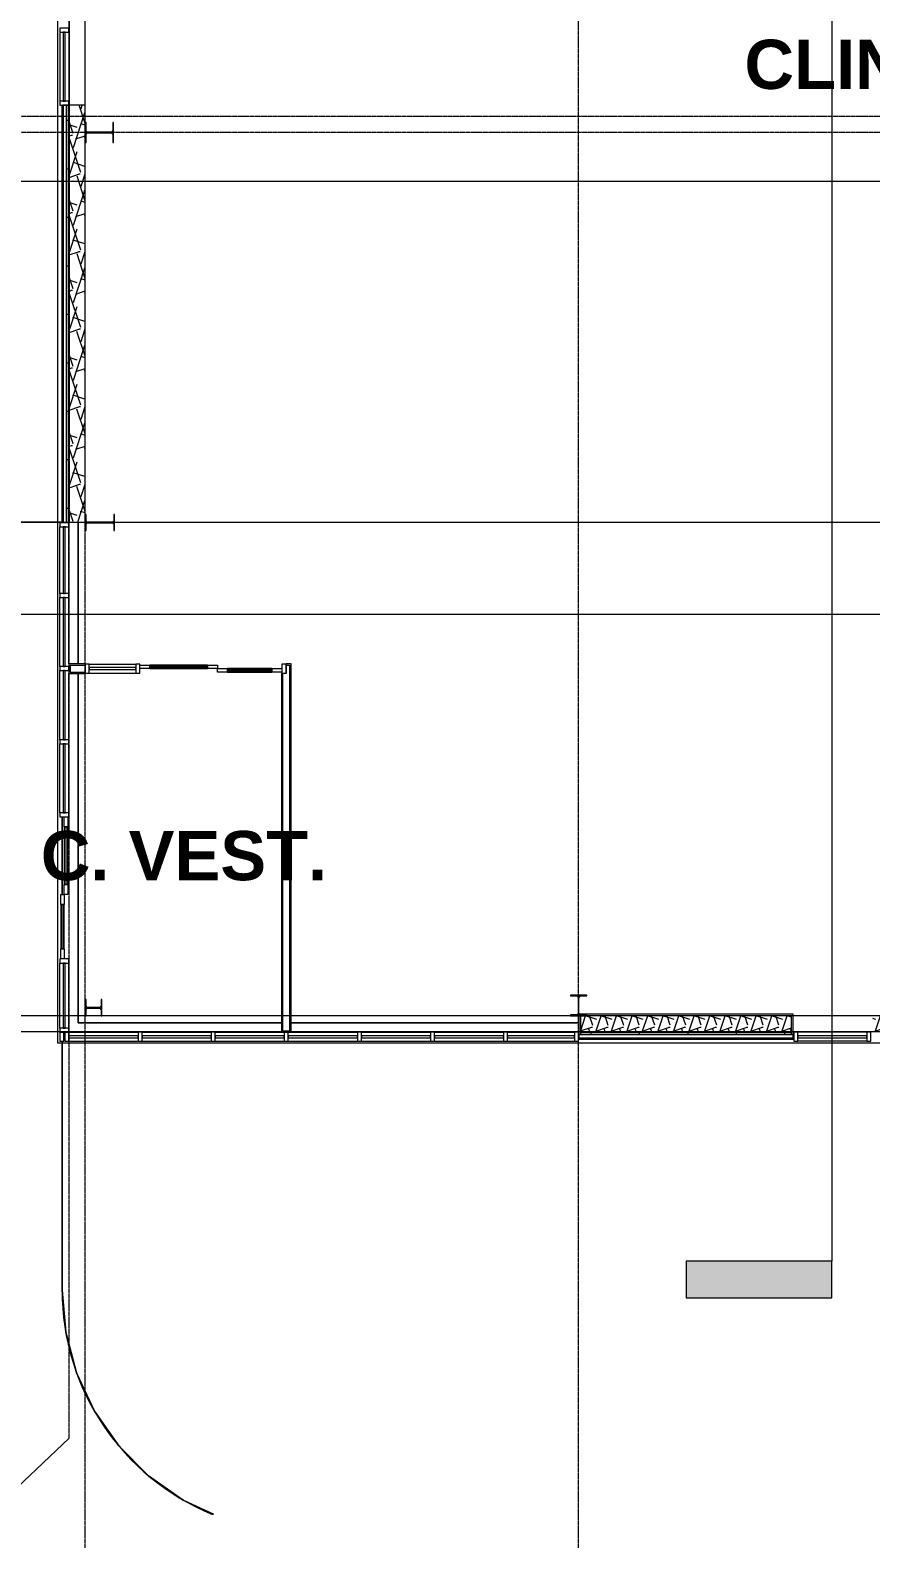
# Model space of a CAD drawing. Header units: inches. Extents: x 25369 to 33163, y -23509 to -20274.
# Drawn here: x 27973 to 28390, y -23046 to -22299 of the extents above; entities that cross this region are included whole.
import ezdxf

# ---------------------------------------------------------------- set-up
doc = ezdxf.new("R2010")
doc.units = ezdxf.units.IN
doc.header["$MEASUREMENT"] = 0
doc.linetypes.add('Grid Line 1_2_', pattern=[0.875, 0.5, -0.125, 0.125, -0.125])
for name, color, linetype, lineweight in [('A-DOOR', 31, 'Continuous', 9), ('A-FLOR', 192, 'Continuous', 9), ('A-GLAZ-CURT', 52, 'Continuous', 9), ('A-GLAZ-CWMG', 51, 'Continuous', 9), ('A-WALL', 113, 'Continuous', 9), ('A-WALL-PATT', 111, 'Continuous', 25), ('C-TOPO', 7, 'Continuous', 9), ('Conc', 7, 'Continuous', 13), ('G-ANNO-SYMB', 111, 'Continuous', 9), ('I-WALL', 2, 'Continuous', 9), ('L-SITE-WALL', 31, 'Continuous', 9), ('M-AREA-IDEN', 171, 'Continuous', 9), ('S-BEAM', 12, 'Continuous', 9), ('S-COLS', 52, 'Continuous', 9), ('S-GRID', 1, 'Continuous', 9)]:
    doc.layers.add(name, color=color, linetype=linetype, lineweight=lineweight)
doc.styles.add('Arial_B', font='arialbd.ttf', dxfattribs={"height": 24.354149})
pattern_1 = [(45, (5931.104, 0), (-19.00703, 19.00703), []), (45, (5931.104, 28.8), (-19.00703, 19.00703), [])]
pattern_2 = [(161.57, (5932.064, 0.96), (-7.6802237, -0.0009796), [0, -54.643, 6.067, 0]), (18.43, (5930.144, 0.96), (-7.6802237, 0.0009796), [0, -54.643, 6.067, 0]), (108.43, (5932.064, 0.96), (3.8382953, -19.20136532), [18.211, -42.499]), (71.57, (5930.144, 0.96), (3.8382953, 19.20136532), [18.211, -42.499])]
pattern_3 = [(0, (5931.104, 0), (30.72, 7.68), [2.534, -20.506, 2.534, -20.506, -122.88]), (0, (5931.104, 0), (30.72, 7.68), [-46.08, 2.534, -43.546, 2.534, -20.506, -53.76]), (0, (5931.104, 0), (30.72, 7.68), [-115.2, 2.534, -12.826, 2.534, -35.866]), (120, (5942.624, 3.84), (-22.0110751, 22.7643004), [2.534, -20.506, 2.534, -20.506, -122.88]), (120, (5942.624, 3.84), (-22.0110751, 22.7643004), [-46.08, 2.534, -43.546, 2.534, -20.506, -53.76]), (120, (5942.624, 3.84), (-22.0110751, 22.7643004), [-115.2, 2.534, -12.826, 2.534, -35.866]), (240, (5946.464, 19.2), (-8.7089249, -30.4443004), [2.534, -20.506, 2.534, -20.506, -122.88]), (240, (5946.464, 19.2), (-8.7089249, -30.4443004), [-46.08, 2.534, -43.546, 2.534, -20.506, -53.76]), (240, (5946.464, 19.2), (-8.7089249, -30.4443004), [-115.2, 2.534, -12.826, 2.534, -35.866])]
pattern_4 = [(0, (5931.104, 0), (0, 24), []), (90, (5931.104, 0), (-24, 1e-15), [])]
pattern_5 = [(0, (5931.104, 0), (61.44, 15.36), [2.534, -43.546, 2.534, -43.546, -245.76]), (0, (5931.104, 0), (61.44, 15.36), [-92.16, 2.534, -89.626, 2.534, -43.546, -107.52]), (0, (5931.104, 0), (61.44, 15.36), [-230.4, 2.534, -28.186, 2.534, -74.266]), (120, (5954.144, 7.68), (-44.02215, 45.528601), [2.534, -43.546, 2.534, -43.546, -245.76]), (120, (5954.144, 7.68), (-44.02215, 45.528601), [-92.16, 2.534, -89.626, 2.534, -43.546, -107.52]), (120, (5954.144, 7.68), (-44.02215, 45.528601), [-230.4, 2.534, -28.186, 2.534, -74.266]), (240, (5961.824, 38.4), (-17.41785, -60.888601), [2.534, -43.546, 2.534, -43.546, -245.76]), (240, (5961.824, 38.4), (-17.41785, -60.888601), [-92.16, 2.534, -89.626, 2.534, -43.546, -107.52]), (240, (5961.824, 38.4), (-17.41785, -60.888601), [-230.4, 2.534, -28.186, 2.534, -74.266])]

# ---------------------------------------------------------------- blocks, each defined once
blk = doc.blocks.new('Struct_Xcel_Sports Complex_rvt-2-Overall Floor Plan')
at = {"layer": 'A-FLOR', "color": 8}
for p, q in [((22066.14, -22613.05), (22066.14, -22542.93)), ((22066.14, -22790.8), (22066.14, -22617.8)), ((22166.77, -22790.8), (22066.14, -22790.8)), ((22314.02, -22790.8), (22171.52, -22790.8))]:
    blk.add_line(p, q, dxfattribs=at)
at = {"layer": 'L-SITE-WALL', "color": 8}
for p, q in [((22058.14, -22543.18), (22058.14, -22336.55)), ((22066.14, -22542.93), (22066.14, -22613.05)), ((22066.14, -22617.8), (22066.14, -22790.8)), ((22058.14, -22727.24), (22058.14, -22688.8)), ((22066.14, -22790.8), (22166.77, -22790.8)), ((22171.52, -22790.8), (22314.02, -22790.8)), ((22059.58, -22798.8), (22059.02, -22798.8)), ((22420.33, -22798.8), (22313.77, -22798.8))]:
    blk.add_line(p, q, dxfattribs=at)
blk = doc.blocks.new('Girt_C - 8_D-1405485-Overall Floor Plan')
at = {"layer": 'S-BEAM', "color": 8}
for p, q in [((22061.64, -21725.27), (22061.64, -22336.55)), ((22061.73, -21725.27), (22061.83, -21725.27)), ((22061.83, -21725.27), (22069.45, -21725.27)), ((22069.45, -21725.27), (22069.55, -21725.27)), ((22069.64, -21862.55), (22069.64, -21725.27)), ((22069.64, -22103.8), (22069.64, -21872.55)), ((22069.64, -22336.55), (22069.64, -22113.8))]:
    blk.add_line(p, q, dxfattribs=at)
blk = doc.blocks.new('W-Wide Flange-Column - B4_C-1389226-Overall Floor Plan')
at = {"layer": 'S-COLS'}
h = blk.add_hatch(dxfattribs=at)
h.set_pattern_fill('FP_19', color=8, style=0, pattern_type=2)
h.set_pattern_definition([(135, (-16852.2, -22073.765), (-19.00703, -19.00703), []), (135, (-16881, -22073.765), (-19.00703, -19.00703), [])])
h.paths.add_polyline_path([(4, -3.69), (0.84, -3.69), (0.35, -3.49), (0.14, -3), (0.14, 3), (0.35, 3.49), (0.84, 3.69), (4, 3.69), (4, 4.13), (-4, 4.13), (-4, 3.69), (-0.84, 3.69), (-0.35, 3.49), (-0.14, 3), (-0.14, -3), (-0.35, -3.49), (-0.84, -3.69), (-4, -3.69), (-4, -4.12), (4, -4.12)], flags=0)
at = {"layer": 'S-COLS', "color": 7, "lineweight": 13}
for p, q in [((4, 4.13), (-4, 4.13)), ((-4, 4.13), (-4, 3.69)), ((-4, 3.69), (-0.84, 3.69)), ((-0.14, 3), (-0.14, -3)), ((0.14, -3), (0.14, 3)), ((0.84, 3.69), (4, 3.69)), ((4, 3.69), (4, 4.13)), ((-0.84, -3.69), (-4, -3.69)), ((-4, -3.69), (-4, -4.12)), ((-4, -4.12), (4, -4.12)), ((4, -3.69), (0.84, -3.69)), ((4, -4.12), (4, -3.69))]:
    blk.add_line(p, q, dxfattribs=at)
for centre, start, end in [((-0.84, 3), 0, 90), ((0.84, 3), 90, 180), ((-0.84, -3), 270, 0), ((0.84, -3), 180, 270)]:
    blk.add_arc(centre, 0.691, start, end, dxfattribs=at)
blk = doc.blocks.new('Girt_C - 8_D-1405489-Overall Floor Plan')
at = {"layer": 'S-BEAM', "color": 8}
for p, q in [((22458.77, -22787.3), (22420.08, -22787.3)), ((22420.08, -22795.3), (22458.77, -22795.3))]:
    blk.add_line(p, q, dxfattribs=at)
blk = doc.blocks.new('W-Wide Flange-Column - B4_F-1389255-Overall Floor Plan')
at = {"layer": 'S-COLS'}
h = blk.add_hatch(dxfattribs=at)
h.set_pattern_fill('FP_22', color=8, style=0, pattern_type=2)
h.set_pattern_definition([(135, (-16611.95, -22076.89), (-19.00703, -19.00703), []), (135, (-16640.75, -22076.89), (-19.00703, -19.00703), [])])
h.paths.add_polyline_path([(4, -6.82), (0.84, -6.82), (0.35, -6.61), (0.14, -6.12), (0.14, 6.12), (0.35, 6.61), (0.84, 6.82), (4, 6.82), (4, 7.25), (-4, 7.25), (-4, 6.82), (-0.84, 6.82), (-0.35, 6.61), (-0.14, 6.12), (-0.14, -6.12), (-0.35, -6.61), (-0.84, -6.82), (-4, -6.82), (-4, -7.25), (4, -7.25)], flags=0)
at = {"layer": 'S-COLS', "color": 7, "lineweight": 13}
for p, q in [((4, 7.25), (-4, 7.25)), ((-4, 7.25), (-4, 6.82)), ((-4, 6.82), (-0.84, 6.82)), ((-0.14, 6.12), (-0.14, -6.12)), ((0.14, -6.12), (0.14, 6.12)), ((0.84, 6.82), (4, 6.82)), ((4, 6.82), (4, 7.25)), ((-0.84, -6.82), (-4, -6.82)), ((-4, -6.82), (-4, -7.25)), ((-4, -7.25), (4, -7.25)), ((4, -6.82), (0.84, -6.82)), ((4, -7.25), (4, -6.82))]:
    blk.add_line(p, q, dxfattribs=at)
for centre, start, end in [((-0.84, 6.12), 0, 90), ((0.84, 6.12), 90, 180), ((-0.84, -6.12), 270, 0), ((0.84, -6.12), 180, 270)]:
    blk.add_arc(centre, 0.691, start, end, dxfattribs=at)
blk = doc.blocks.new('Rectangular Mullion - Exterior 2_ x 4_5_-1142339-Overall Floor Plan')
at = {"layer": 'A-GLAZ-CWMG', "color": 7, "lineweight": 13}
for p, q in [((-2, 3), (0, 3)), ((-2, -1.5), (-2, 3)), ((0, 3), (0, -1.5)), ((0, -1.5), (-2, -1.5))]:
    blk.add_line(p, q, dxfattribs=at)
blk = doc.blocks.new('Rectangular Mullion - Exterior 2_ x 4_5_-1146635-Overall Floor Plan')
at = {"layer": 'A-GLAZ-CWMG', "color": 7, "lineweight": 13}
for p, q in [((0, 3), (-2, 3)), ((-2, 3), (-2, -1.5)), ((0, -1.5), (0, 3)), ((-2, -1.5), (0, -1.5))]:
    blk.add_line(p, q, dxfattribs=at)
blk = doc.blocks.new('System Panel - Glazed-frosted-1142378-Overall Floor Plan')
at = {"layer": 'A-GLAZ-CURT', "color": 7, "lineweight": 13}
for p, q in [((16.53125, -0.25), (-16.53125, -0.25)), ((-16.53125, -0.25), (-16.53125, -1.25)), ((-16.53125, -1.25), (16.53125, -1.25)), ((16.53125, -1.25), (16.53125, -0.25))]:
    blk.add_line(p, q, dxfattribs=at)
blk = doc.blocks.new('Rectangular Mullion - Exterior 2_ x 4_5_-1135321-Overall Floor Plan')
at = {"layer": 'A-GLAZ-CWMG', "color": 8}
for p, q in [((22278.7, -22795.43), (22311.77, -22795.43)), ((22278.7, -22799.93), (22311.77, -22799.93))]:
    blk.add_line(p, q, dxfattribs=at)
blk = doc.blocks.new('Rectangular Mullion - Exterior 2_ x 4_5_-1142379-Overall Floor Plan')
at = {"layer": 'A-GLAZ-CWMG', "color": 7, "lineweight": 13}
for p, q in [((-2, 3), (0, 3)), ((-2, -1.5), (-2, 3)), ((0, 3), (0, -1.5)), ((0, -1.5), (-2, -1.5))]:
    blk.add_line(p, q, dxfattribs=at)
blk = doc.blocks.new('Rectangular Mullion - Exterior 2_ x 4_5_-1142382-Overall Floor Plan')
at = {"layer": 'A-GLAZ-CWMG', "color": 7, "lineweight": 13}
for p, q in [((0, 3), (-2, 3)), ((-2, 3), (-2, -1.5)), ((0, -1.5), (0, 3)), ((-2, -1.5), (0, -1.5))]:
    blk.add_line(p, q, dxfattribs=at)
blk = doc.blocks.new('System Panel - Glazed-frosted-1142383-Overall Floor Plan')
at = {"layer": 'A-GLAZ-CURT', "color": 7, "lineweight": 13}
for p, q in [((17.09375, -0.25), (-17.09375, -0.25)), ((-17.09375, -0.25), (-17.09375, -1.25)), ((-17.09375, -1.25), (17.09375, -1.25)), ((17.09375, -1.25), (17.09375, -0.25))]:
    blk.add_line(p, q, dxfattribs=at)
blk = doc.blocks.new('Rectangular Mullion - Exterior 2_ x 4_5_-769211-Overall Floor Plan')
at = {"layer": 'A-GLAZ-CWMG', "color": 8}
for p, q in [((26281.52, -22759.18), (26281.52, -22724.99)), ((26286.02, -22759.18), (26286.02, -22724.99))]:
    blk.add_line(p, q, dxfattribs=at)
blk = doc.blocks.new('Rectangular Mullion - Exterior 2_ x 4_5_-827464-Overall Floor Plan')
at = {"layer": 'A-GLAZ-CWMG', "color": 7, "lineweight": 13}
for p, q in [((-1, 3), (1, 3)), ((-1, -1.5), (-1, 3)), ((1, 3), (1, -1.5)), ((1, -1.5), (-1, -1.5))]:
    blk.add_line(p, q, dxfattribs=at)
blk = doc.blocks.new('Rectangular Mullion - Exterior 2_ x 4_5_-V15-Overall Floor Plan')
at = {"layer": 'A-GLAZ-CWMG', "color": 8}
for p, q in [((22206.33, -22795.43), (22240.52, -22795.43)), ((22206.33, -22799.93), (22240.52, -22799.93))]:
    blk.add_line(p, q, dxfattribs=at)
blk = doc.blocks.new('Rectangular Mullion - Exterior 2_ x 4_5_-1115231-Overall Floor Plan')
at = {"layer": 'A-GLAZ-CWMG', "color": 7, "lineweight": 13}
for p, q in [((-1, 3), (1, 3)), ((-1, -1.5), (-1, 3)), ((1, 3), (1, -1.5)), ((1, -1.5), (-1, -1.5))]:
    blk.add_line(p, q, dxfattribs=at)
blk = doc.blocks.new('Rectangular Mullion - Exterior 2_ x 4_5_-V16-Overall Floor Plan')
at = {"layer": 'A-GLAZ-CWMG', "color": 8}
for p, q in [((22170.14, -22799.93), (22204.33, -22799.93)), ((22171.52, -22795.43), (22204.33, -22795.43))]:
    blk.add_line(p, q, dxfattribs=at)
blk = doc.blocks.new('System Panel - INSULATED LOW-E GLAZING _SEE ELEVATIONS FOR U-FACTOR_ SHGC_ _ LT_-827433-Overall Floor Plan')
at = {"layer": 'A-GLAZ-CURT', "color": 7, "lineweight": 13}
for p, q in [((17.09375, -0.25), (-17.09375, -0.25)), ((-17.09375, -0.25), (-17.09375, -1.25)), ((-17.09375, -1.25), (17.09375, -1.25)), ((17.09375, -1.25), (17.09375, -0.25))]:
    blk.add_line(p, q, dxfattribs=at)
at = {"layer": 'A-GLAZ-CURT', "color": 10}
for p, q in [((-17.09375, -1.25), (-17.09375, -0.25)), ((17.09375, -0.25), (-17.09375, -0.25)), ((-17.09375, -1.25), (17.09375, -1.25)), ((17.09375, -0.25), (17.09375, -1.25))]:
    blk.add_line(p, q, dxfattribs=at)
blk = doc.blocks.new('Rectangular Mullion - Exterior 2_ x 4_5_-769200-Overall Floor Plan')
at = {"layer": 'A-GLAZ-CWMG', "color": 8}
for p, q in [((24100.14, -22795.43), (24132.95, -22795.43)), ((24100.14, -22799.93), (24134.33, -22799.93))]:
    blk.add_line(p, q, dxfattribs=at)
blk = doc.blocks.new('System Panel - INSULATED LOW-E GLAZING _SEE ELEVATIONS FOR U-FACTOR_ SHGC_ _ LT_-1142345-Overall Floor Plan')
at = {"layer": 'A-GLAZ-CURT', "color": 7, "lineweight": 13}
for p, q in [((16.53125, 1.25), (-16.53125, 1.25)), ((-16.53125, 1.25), (-16.53125, 0.25)), ((-16.53125, 0.25), (16.53125, 0.25)), ((16.53125, 0.25), (16.53125, 1.25))]:
    blk.add_line(p, q, dxfattribs=at)
at = {"layer": 'A-GLAZ-CURT', "color": 10}
for p, q in [((-16.53125, 0.25), (-16.53125, 1.25)), ((16.53125, 1.25), (-16.53125, 1.25)), ((-16.53125, 0.25), (16.53125, 0.25)), ((16.53125, 1.25), (16.53125, 0.25))]:
    blk.add_line(p, q, dxfattribs=at)
blk = doc.blocks.new('Rectangular Mullion - Exterior 2_ x 4_5_-1135311-Overall Floor Plan')
at = {"layer": 'A-GLAZ-CWMG', "color": 8}
for p, q in [((26123.39, -22752.24), (26123.39, -22785.3)), ((26127.89, -22752.24), (26127.89, -22785.3))]:
    blk.add_line(p, q, dxfattribs=at)
blk = doc.blocks.new('Rectangular Mullion - Exterior 2_ x 4_5_-1142387-Overall Floor Plan')
at = {"layer": 'A-GLAZ-CWMG', "color": 7, "lineweight": 13}
for p, q in [((-2, 1.5), (0, 1.5)), ((-2, -3), (-2, 1.5)), ((0, 1.5), (0, -3)), ((0, -3), (-2, -3))]:
    blk.add_line(p, q, dxfattribs=at)
blk = doc.blocks.new('Rectangular Mullion - Exterior 2_ x 4_5_-1142372-Overall Floor Plan')
at = {"layer": 'A-GLAZ-CWMG', "color": 7, "lineweight": 13}
for p, q in [((0, 1.5), (-2, 1.5)), ((-2, 1.5), (-2, -3)), ((0, -3), (0, 1.5)), ((-2, -3), (0, -3))]:
    blk.add_line(p, q, dxfattribs=at)
blk = doc.blocks.new('System Panel - INSULATED LOW-E GLAZING _SEE ELEVATIONS FOR U-FACTOR_ SHGC_ _ LT_-827454-Overall Floor Plan')
at = {"layer": 'A-GLAZ-CURT', "color": 7, "lineweight": 13}
for p, q in [((17.09375, 1.25), (-17.09375, 1.25)), ((-17.09375, 1.25), (-17.09375, 0.25)), ((-17.09375, 0.25), (17.09375, 0.25)), ((17.09375, 0.25), (17.09375, 1.25))]:
    blk.add_line(p, q, dxfattribs=at)
at = {"layer": 'A-GLAZ-CURT', "color": 10}
for p, q in [((-17.09375, 0.25), (-17.09375, 1.25)), ((17.09375, 1.25), (-17.09375, 1.25)), ((-17.09375, 0.25), (17.09375, 0.25)), ((17.09375, 1.25), (17.09375, 0.25))]:
    blk.add_line(p, q, dxfattribs=at)
blk = doc.blocks.new('Rectangular Mullion - Exterior 2_ x 4_5_-V35-Overall Floor Plan')
at = {"layer": 'A-GLAZ-CWMG', "color": 8}
for p, q in [((22057.02, -22614.43), (22057.02, -22580.24)), ((22061.52, -22613.05), (22061.52, -22580.24))]:
    blk.add_line(p, q, dxfattribs=at)
blk = doc.blocks.new('Rectangular Mullion - Exterior 2_ x 4_5_-827470-Overall Floor Plan')
at = {"layer": 'A-GLAZ-CWMG', "color": 7, "lineweight": 13}
for p, q in [((-1, 1.5), (1, 1.5)), ((-1, -3), (-1, 1.5)), ((1, 1.5), (1, -3)), ((1, -3), (-1, -3))]:
    blk.add_line(p, q, dxfattribs=at)
blk = doc.blocks.new('Rectangular Mullion - Exterior 2_ x 4_5_-1135280-Overall Floor Plan')
at = {"layer": 'A-GLAZ-CWMG', "color": 8}
for p, q in [((26160.83, -22799.93), (26126.64, -22799.93)), ((26160.83, -22795.43), (26128.02, -22795.43))]:
    blk.add_line(p, q, dxfattribs=at)
blk = doc.blocks.new('Rectangular Mullion - Exterior 2_ x 4_5_-1142343-Overall Floor Plan')
at = {"layer": 'A-GLAZ-CWMG', "color": 7, "lineweight": 13}
for p, q in [((-1, 1.5), (1, 1.5)), ((-1, -3), (-1, 1.5)), ((1, 1.5), (1, -3)), ((1, -3), (-1, -3))]:
    blk.add_line(p, q, dxfattribs=at)
blk = doc.blocks.new('Rectangular Mullion - Exterior 2_ x 4_5_-1135330-Overall Floor Plan')
at = {"layer": 'A-GLAZ-CWMG', "color": 8}
for p, q in [((22057.02, -22686.8), (22057.02, -22652.62)), ((22061.52, -22686.8), (22061.52, -22652.62))]:
    blk.add_line(p, q, dxfattribs=at)
blk = doc.blocks.new('Sliding Door - one-1327198-Overall Floor Plan')
at = {"layer": 'A-DOOR', "color": 7, "lineweight": 13}
for p, q in [((-35.19, 2.5), (-30.19, 2.5)), ((-30.19, 0.75), (-35.19, 0.75)), ((-30.19, 2.5), (-30.19, 0.75)), ((-30.19, 1.25), (-30.19, 2)), ((-30.19, 2), (-1.75, 2)), ((-1.75, 1.25), (-30.19, 1.25)), ((-1.75, 2.5), (3.25, 2.5)), ((-1.75, 0.75), (-1.75, 2.5)), ((-1.75, 2), (-1.75, 1.25)), ((3.25, 0.75), (-1.75, 0.75)), ((3.25, 2.5), (3.25, 0.75)), ((3.25, -1), (3.25, 0.75)), ((3.25, 0.75), (8.25, 0.75)), ((8.25, 0.75), (8.25, -1)), ((8.25, -0.5), (8.25, 0.25)), ((8.25, 0.25), (30.19, 0.25)), ((30.19, -1), (30.19, 0.75)), ((30.19, 0.75), (35.19, 0.75)), ((30.19, 0.25), (30.19, -0.5)), ((8.25, -1), (3.25, -1)), ((30.19, -0.5), (8.25, -0.5)), ((35.19, -1), (30.19, -1))]:
    blk.add_line(p, q, dxfattribs=at)
at = {"layer": 'A-DOOR', "color": 8}
for p, q in [((-1.75, 2.5), (-30.19, 2.5)), ((-30.19, 0.75), (-1.75, 0.75)), ((30.19, 0.75), (8.25, 0.75)), ((8.25, -1), (30.19, -1))]:
    blk.add_line(p, q, dxfattribs=at)
blk = doc.blocks.new('System Panel - INSULATED LOW-E GLAZING _SEE ELEVATIONS FOR U-FACTOR_ SHGC_ _ LT_-1142391-Overall Floor Plan')
at = {"layer": 'A-GLAZ-CURT', "color": 7, "lineweight": 13}
for p, q in [((16.13, 1.25), (-16.13, 1.25)), ((-16.13, 1.25), (-16.13, 0.25)), ((-16.13, 0.25), (16.13, 0.25)), ((16.13, 0.25), (16.13, 1.25))]:
    blk.add_line(p, q, dxfattribs=at)
at = {"layer": 'A-GLAZ-CURT', "color": 10}
for p, q in [((-16.13, 0.25), (-16.13, 1.25)), ((16.13, 1.25), (-16.13, 1.25)), ((-16.13, 0.25), (16.13, 0.25)), ((16.13, 1.25), (16.13, 0.25))]:
    blk.add_line(p, q, dxfattribs=at)
blk = doc.blocks.new('Rectangular Mullion - Exterior 2_ x 4_5_-1135332-Overall Floor Plan')
at = {"layer": 'A-GLAZ-CWMG', "color": 8}
for p, q in [((22057.02, -22793.43), (22057.02, -22761.18)), ((22061.52, -22793.43), (22061.52, -22761.18))]:
    blk.add_line(p, q, dxfattribs=at)
blk = doc.blocks.new('Rectangular Mullion - Exterior 2_ x 4_5_-V80-Overall Floor Plan')
at = {"layer": 'A-GLAZ-CWMG', "color": 8}
for p, q in [((22057.02, -22300.37), (22057.02, -22334.55)), ((22061.52, -22300.37), (22061.52, -22334.55))]:
    blk.add_line(p, q, dxfattribs=at)
blk = doc.blocks.new('Rectangular Mullion - Exterior 2_ x 4_5_-1142359-Overall Floor Plan')
at = {"layer": 'A-GLAZ-CWMG', "color": 7, "lineweight": 13}
for p, q in [((-2, 1.5), (0, 1.5)), ((-2, -3), (-2, 1.5)), ((0, 1.5), (0, -3)), ((0, -3), (-2, -3))]:
    blk.add_line(p, q, dxfattribs=at)
blk = doc.blocks.new('Rectangular Mullion - Exterior 2_ x 4_5_-1142353-Overall Floor Plan')
at = {"layer": 'A-GLAZ-CWMG', "color": 7, "lineweight": 13}
for p, q in [((0, 1.5), (-2, 1.5)), ((-2, 1.5), (-2, -3)), ((0, -3), (0, 1.5)), ((-2, -3), (0, -3))]:
    blk.add_line(p, q, dxfattribs=at)
blk = doc.blocks.new('System Panel - Glazed-frosted-1367747-Overall Floor Plan')
at = {"layer": 'A-GLAZ-CURT', "color": 7, "lineweight": 13}
for p, q in [((17.09375, 1.25), (-17.09375, 1.25)), ((-17.09375, 1.25), (-17.09375, 0.25)), ((-17.09375, 0.25), (17.09375, 0.25)), ((17.09375, 0.25), (17.09375, 1.25))]:
    blk.add_line(p, q, dxfattribs=at)
blk = doc.blocks.new('Rectangular Mullion - Exterior 2_ x 4_5_-1060760-Overall Floor Plan')
at = {"layer": 'A-GLAZ-CWMG', "color": 8}
for p, q in [((25834.02, -22795.43), (25799.83, -22795.43)), ((25834.02, -22799.93), (25799.83, -22799.93))]:
    blk.add_line(p, q, dxfattribs=at)
blk = doc.blocks.new('Sliding Door - one-1327540-Overall Floor Plan')
at = {"layer": 'A-DOOR', "color": 7, "lineweight": 13}
for p, q in [((-35.19, 2.5), (-30.19, 2.5)), ((-30.19, 0.75), (-35.19, 0.75)), ((-30.19, 2.5), (-30.19, 0.75)), ((-30.19, 1.25), (-30.19, 2)), ((-30.19, 2), (-1.75, 2)), ((-1.75, 1.25), (-30.19, 1.25)), ((-1.75, 2.5), (3.25, 2.5)), ((-1.75, 0.75), (-1.75, 2.5)), ((-1.75, 2), (-1.75, 1.25)), ((3.25, 0.75), (-1.75, 0.75)), ((3.25, 2.5), (3.25, 0.75)), ((3.25, -1), (3.25, 0.75)), ((3.25, 0.75), (8.25, 0.75)), ((8.25, 0.75), (8.25, -1)), ((8.25, -0.5), (8.25, 0.25)), ((8.25, 0.25), (30.19, 0.25)), ((30.19, -1), (30.19, 0.75)), ((30.19, 0.75), (35.19, 0.75)), ((30.19, 0.25), (30.19, -0.5)), ((8.25, -1), (3.25, -1)), ((30.19, -0.5), (8.25, -0.5)), ((35.19, -1), (30.19, -1))]:
    blk.add_line(p, q, dxfattribs=at)
at = {"layer": 'A-DOOR', "color": 8}
for p, q in [((-1.75, 2.5), (-30.19, 2.5)), ((-30.19, 0.75), (-1.75, 0.75)), ((30.19, 0.75), (8.25, 0.75)), ((8.25, -1), (30.19, -1))]:
    blk.add_line(p, q, dxfattribs=at)
blk = doc.blocks.new('System Panel - INSULATED LOW-E GLAZING _SEE ELEVATIONS FOR U-FACTOR_ SHGC_ _ LT_-1327541-Overall Floor Plan')
at = {"layer": 'A-GLAZ-CURT', "color": 7, "lineweight": 13}
for p, q in [((11.5, -0.25), (-11.5, -0.25)), ((-11.5, -0.25), (-11.5, -1.25)), ((-11.5, -1.25), (11.5, -1.25)), ((11.5, -1.25), (11.5, -0.25))]:
    blk.add_line(p, q, dxfattribs=at)
at = {"layer": 'A-GLAZ-CURT', "color": 10}
for p, q in [((-11.5, -1.25), (-11.5, -0.25)), ((11.5, -0.25), (-11.5, -0.25)), ((-11.5, -1.25), (11.5, -1.25)), ((11.5, -0.25), (11.5, -1.25))]:
    blk.add_line(p, q, dxfattribs=at)
blk = doc.blocks.new('Rectangular Mullion - Exterior 2_ x 4_5_-1327537-Overall Floor Plan')
at = {"layer": 'A-GLAZ-CWMG', "color": 8}
for p, q in [((22071.64, -22613.18), (22094.64, -22613.18)), ((22071.64, -22617.68), (22094.64, -22617.68))]:
    blk.add_line(p, q, dxfattribs=at)
blk = doc.blocks.new('Rectangular Mullion - Exterior 2_ x 4_5_-1142494-Overall Floor Plan')
at = {"layer": 'A-GLAZ-CWMG', "color": 7, "lineweight": 13}
for p, q in [((-2, 3), (0, 3)), ((-2, -1.5), (-2, 3)), ((0, 3), (0, -1.5)), ((0, -1.5), (-2, -1.5))]:
    blk.add_line(p, q, dxfattribs=at)
blk = doc.blocks.new('Rectangular Mullion - Exterior 2_ x 4_5_-1327247-Overall Floor Plan')
at = {"layer": 'A-GLAZ-CWMG', "color": 7, "lineweight": 13}
for p, q in [((0, 3), (-2, 3)), ((-2, 3), (-2, -1.5)), ((0, -1.5), (0, 3)), ((-2, -1.5), (0, -1.5))]:
    blk.add_line(p, q, dxfattribs=at)
blk = doc.blocks.new('Section - 3_32_ x 3_8_-18514-Overall Floor Plan')
at = {"layer": 'G-ANNO-SYMB'}
blk.add_hatch(color=256, dxfattribs=at).paths.add_polyline_path([(0, 0.375), (0, 0), (-0.09375, 0), (-0.09375, 0.375)], flags=0)
for p, q in [((0, 0.375), (-0.09375, 0.375)), ((-0.09375, 0.375), (-0.09375, 0)), ((0, 0), (0, 0.375)), ((-0.09375, 0), (0, 0))]:
    blk.add_line(p, q, dxfattribs=at)

msp = doc.modelspace()

# ---------------------------------------------------------------- hatches: boundary and pattern name
at = {"layer": 'A-WALL-PATT', "lineweight": 9}
h = msp.add_hatch(dxfattribs=at)
h.set_pattern_fill('FP_21', color=8, style=0, pattern_type=2)
h.set_pattern_definition(pattern_4)
h.paths.add_polyline_path([(27991.24, -22542.93), (27992.24, -22542.93), (27992.24, -22336.55), (27991.24, -22336.55), (27991.24, -22491.73)], flags=0)
h = msp.add_hatch(dxfattribs=at)
h.set_pattern_fill('FP_20', color=8, style=0, pattern_type=2)
h.set_pattern_definition(pattern_3)
h.paths.add_polyline_path([(27992.24, -22542.93), (27992.74, -22542.93), (27992.74, -22336.55), (27992.24, -22336.55), (27992.24, -22491.73)], flags=0)
h = msp.add_hatch(dxfattribs=at)
h.set_pattern_fill('FP_18', color=8, style=0, pattern_type=2)
h.set_pattern_definition(pattern_2)
h.paths.add_polyline_path([(28000.74, -22542.93), (28000.74, -22336.55), (27992.74, -22336.55), (27992.74, -22542.93)], flags=0)
h = msp.add_hatch(dxfattribs=at)
h.set_pattern_fill('FP_17', color=8, style=0, pattern_type=2)
h.set_pattern_definition(pattern_5)
h.paths.add_polyline_path([(28098.49, -22795.43), (28102.62, -22795.43), (28102.62, -22613.68), (28101.99, -22613.68), (28101.99, -22794.8), (28098.49, -22794.8)], flags=0)
h = msp.add_hatch(dxfattribs=at)
h.set_pattern_fill('FP_17', color=8, style=0, pattern_type=2)
h.set_pattern_definition(pattern_5)
h.paths.add_polyline_path([(28097.87, -22795.43), (28098.49, -22795.43), (28098.49, -22617.8), (28097.87, -22617.8), (28097.87, -22724.13)], flags=0)
h = msp.add_hatch(dxfattribs=at)
h.set_pattern_fill('FP_18', color=8, style=0, pattern_type=2)
h.set_pattern_definition(pattern_2)
h.paths.add_polyline_path([(28350.43, -22795.3), (28350.43, -22787.3), (28245.87, -22787.3), (28245.87, -22795.3), (28294.5, -22795.3)], flags=0)
h.paths.add_polyline_path([(28390.62, -22795.3), (28741.06, -22795.3), (28741.06, -22787.3), (28390.62, -22787.3)], flags=0)
h = msp.add_hatch(dxfattribs=at)
h.set_pattern_fill('FP_20', color=8, style=0, pattern_type=2)
h.set_pattern_definition(pattern_3)
h.paths.add_polyline_path([(28399.78, -22795.8), (28741.06, -22795.8), (28741.06, -22795.3), (28390.62, -22795.3), (28390.62, -22795.8)], flags=0)
h.paths.add_polyline_path([(28350.43, -22795.8), (28350.43, -22795.3), (28245.87, -22795.3), (28245.87, -22795.8), (28294.5, -22795.8)], flags=0)
h = msp.add_hatch(dxfattribs=at)
h.set_pattern_fill('FP_21', color=8, style=0, pattern_type=2)
h.set_pattern_definition(pattern_4)
h.paths.add_polyline_path([(28294.5, -22796.8), (28350.43, -22796.8), (28350.43, -22795.8), (28245.87, -22795.8), (28245.87, -22796.8), (28259.41, -22796.8)], flags=0)
h.paths.add_polyline_path([(28390.62, -22796.8), (28741.06, -22796.8), (28741.06, -22795.8), (28390.62, -22795.8)], flags=0)
at = {"layer": 'S-COLS'}
h = msp.add_hatch(dxfattribs=at)
h.set_pattern_fill('FP_15', color=8, style=0, pattern_type=2)
h.set_pattern_definition(pattern_1)
h.paths.add_polyline_path([(28014.31, -22355.05), (28014.74, -22355.05), (28014.74, -22345.05), (28014.31, -22345.05), (28014.31, -22349.22), (28014.11, -22349.71), (28013.62, -22349.91), (28001.87, -22349.91), (28001.38, -22349.71), (28001.18, -22349.22), (28001.18, -22345.05), (28000.74, -22345.05), (28000.74, -22355.05), (28001.18, -22355.05), (28001.18, -22350.89), (28001.38, -22350.4), (28001.87, -22350.2), (28013.62, -22350.2), (28014.11, -22350.4), (28014.31, -22350.89)], flags=0)
h = msp.add_hatch(dxfattribs=at)
h.set_pattern_fill('FP_15', color=8, style=0, pattern_type=2)
h.set_pattern_definition(pattern_1)
h.paths.add_polyline_path([(28240.99, -22787.3), (28248.99, -22787.3), (28248.99, -22786.87), (28245.83, -22786.87), (28245.34, -22786.67), (28245.14, -22786.18), (28245.14, -22778.18), (28245.34, -22777.69), (28245.83, -22777.49), (28248.99, -22777.49), (28248.99, -22777.05), (28240.99, -22777.05), (28240.99, -22777.49), (28244.16, -22777.49), (28244.65, -22777.69), (28244.85, -22778.18), (28244.85, -22786.18), (28244.65, -22786.67), (28244.16, -22786.87), (28240.99, -22786.87)], flags=0)

# ---------------------------------------------------------------- linework, layer by layer
at = {"layer": 'A-WALL', "color": 7, "lineweight": 13}
for p, q in [((28000.74, -22336.55), (27989.43, -22336.55)), ((27989.43, -22336.55), (27989.43, -22542.93)), ((27989.74, -22336.55), (27989.74, -22542.93)), ((27991.24, -22336.55), (27991.24, -22542.93)), ((27992.24, -22336.55), (27992.24, -22542.93)), ((27992.74, -22336.55), (27992.74, -22542.93)), ((28000.74, -22539.05), (28000.74, -22336.55)), ((27989.43, -22542.93), (28000.74, -22542.93)), ((27993.24, -22613.68), (27993.24, -22617.18)), ((27993.24, -22613.68), (28000.74, -22613.68)), ((28100.12, -22613.68), (28101.99, -22613.68)), ((28101.99, -22794.8), (28101.99, -22613.68)), ((27993.24, -22617.18), (28000.74, -22617.18)), ((28098.49, -22794.8), (28098.49, -22617.8)), ((28351.18, -22786.55), (28245.12, -22786.55)), ((28245.12, -22786.55), (28245.12, -22798.62)), ((28351.18, -22798.62), (28351.18, -22786.55)), ((28245.87, -22787.3), (28245.87, -22796.8)), ((28350.43, -22787.3), (28245.87, -22787.3)), ((28350.43, -22796.8), (28350.43, -22787.3)), ((28098.49, -22794.8), (28101.99, -22794.8)), ((28351.18, -22796.8), (28245.12, -22796.8)), ((28351.18, -22798.3), (28245.12, -22798.3)), ((28245.12, -22798.62), (28351.18, -22798.62)), ((28350.43, -22795.3), (28245.87, -22795.3)), ((28350.43, -22795.8), (28245.87, -22795.8))]:
    msp.add_line(p, q, dxfattribs=at)
at = {"layer": 'C-TOPO', "color": 8}
for p, q in [((27914.34, -22542.93), (27989.24, -22542.93)), ((27989.24, -22542.93), (27914.34, -22542.93)), ((27989.24, -22542.93), (27989.24, -22543.18)), ((27989.24, -22543.18), (27989.24, -22542.93)), ((27989.24, -22688.8), (27989.24, -22727.24)), ((27989.24, -22727.24), (27989.24, -22688.8)), ((27989.24, -22799.93), (27989.24, -22923.08)), ((27989.24, -22923.08), (27989.24, -22799.93)), ((27989.24, -22923.08), (27991.07, -22943.92)), ((27991.07, -22943.92), (27989.24, -22923.08)), ((27991.07, -22943.92), (27996.48, -22964.13)), ((27996.48, -22964.13), (27991.07, -22943.92)), ((27996.48, -22964.13), (28005.32, -22983.08)), ((28005.32, -22983.08), (27996.48, -22964.13)), ((28005.32, -22983.08), (28017.32, -23000.22)), ((28017.32, -23000.22), (28005.32, -22983.08)), ((28017.32, -23000.22), (28032.11, -23015.01)), ((28032.11, -23015.01), (28017.32, -23000.22)), ((28032.11, -23015.01), (28049.24, -23027.01)), ((28049.24, -23027.01), (28032.11, -23015.01)), ((28049.24, -23027.01), (28064.24, -23034)), ((28064.24, -23034), (28049.24, -23027.01))]:
    msp.add_line(p, q, dxfattribs=at)
at = {"layer": 'Conc', "color": 8, "lineweight": 9}
for p, q in [((27914.34, -22542.93), (27989.24, -22542.93)), ((27989.24, -22799.93), (27989.24, -22923.09))]:
    msp.add_line(p, q, dxfattribs=at)
msp.add_arc((28109.24, -22923.09), 120, 180, 247.72043, dxfattribs=at)
at = {"layer": 'G-ANNO-SYMB'}
for p, q in [((28370.28, -20694.34), (28370.28, -22908.84)), ((32514.71, -22374.36), (27928.4, -22374.36)), ((32514.71, -22588.63), (27924.76, -22588.63))]:
    msp.add_line(p, q, dxfattribs=at)
at = {"layer": 'I-WALL', "color": 7, "lineweight": 13}
for p, q in [((28000.74, -22613.05), (27992.62, -22613.05)), ((27992.62, -22613.05), (27992.62, -22617.8)), ((28000.74, -22617.8), (28000.74, -22613.05)), ((28102.62, -22613.05), (28100.12, -22613.05)), ((28100.12, -22613.05), (28100.12, -22617.8)), ((28102.62, -22795.43), (28102.62, -22613.05)), ((27992.62, -22617.8), (28000.74, -22617.8)), ((28097.87, -22617.8), (28097.87, -22795.43)), ((28100.12, -22617.8), (28097.87, -22617.8)), ((28097.87, -22795.43), (28102.62, -22795.43))]:
    msp.add_line(p, q, dxfattribs=at)
at = {"layer": 'L-SITE-WALL', "color": 8}
for p, q in [((27987.24, -22800.8), (27987.24, -20889.55)), ((27989.24, -22336.55), (27989.24, -22543.18)), ((27989.24, -22688.8), (27989.24, -22727.24)), ((28571.93, -22800.8), (27987.24, -22800.8)), ((27990.12, -22798.8), (27990.68, -22798.8)), ((28244.87, -22798.8), (28351.43, -22798.8))]:
    msp.add_line(p, q, dxfattribs=at)
at = {"layer": 'S-COLS', "color": 7, "lineweight": 13}
for p, q in [((28001.18, -22345.05), (28000.74, -22345.05)), ((28000.74, -22345.05), (28000.74, -22355.05)), ((28001.18, -22349.22), (28001.18, -22345.05)), ((28014.74, -22345.05), (28014.31, -22345.05)), ((28014.31, -22345.05), (28014.31, -22349.22)), ((28014.74, -22355.05), (28014.74, -22345.05)), ((28001.18, -22355.05), (28001.18, -22350.89)), ((28013.62, -22349.91), (28001.87, -22349.91)), ((28001.87, -22350.2), (28013.62, -22350.2)), ((28014.31, -22350.89), (28014.31, -22355.05)), ((28000.74, -22355.05), (28001.18, -22355.05)), ((28014.31, -22355.05), (28014.74, -22355.05)), ((28248.99, -22777.05), (28240.99, -22777.05)), ((28240.99, -22777.05), (28240.99, -22777.49)), ((28240.99, -22777.49), (28244.16, -22777.49)), ((28244.85, -22778.18), (28244.85, -22786.18)), ((28245.14, -22786.18), (28245.14, -22778.18)), ((28245.83, -22777.49), (28248.99, -22777.49)), ((28248.99, -22777.49), (28248.99, -22777.05)), ((28244.16, -22786.87), (28240.99, -22786.87)), ((28240.99, -22786.87), (28240.99, -22787.3)), ((28240.99, -22787.3), (28248.99, -22787.3)), ((28248.99, -22786.87), (28245.83, -22786.87)), ((28248.99, -22787.3), (28248.99, -22786.87))]:
    msp.add_line(p, q, dxfattribs=at)
for centre, start, end in [((28001.87, -22349.22), 180, 270), ((28001.87, -22350.89), 90, 180), ((28013.62, -22349.22), 270, 0), ((28013.62, -22350.89), 0, 90), ((28244.16, -22778.18), 0, 90), ((28245.83, -22778.18), 90, 180), ((28244.16, -22786.18), 270, 0), ((28245.83, -22786.18), 180, 270)]:
    msp.add_arc(centre, 0.691, start, end, dxfattribs=at)
at = {"layer": 'S-GRID', "linetype": 'Grid Line 1_2_'}
for p, q in [((28000.74, -23155.1), (28000.74, -20370)), ((28244.99, -23155.1), (28244.99, -20370)), ((27992.74, -22996.34), (27992.74, -20466)), ((28696.12, -22342.05), (27498.46, -22342.05)), ((28696.12, -22350.05), (27402.46, -22350.05)), ((32358.45, -22543.05), (27402.46, -22543.05)), ((32650.17, -22543.05), (27721.31, -22543.05)), ((32358.45, -22787.3), (27402.46, -22787.3)), ((32650.17, -22787.3), (27721.31, -22787.3)), ((32262.45, -22795.3), (27498.46, -22795.3)), ((32554.17, -22795.3), (27846.62, -22795.3))]:
    msp.add_line(p, q, dxfattribs=at)
at = {"layer": 'S-GRID'}
msp.add_line((27992.74, -22996.34), (27875.94, -23107.1), dxfattribs=at)

# ---------------------------------------------------------------- block references
at = {"color": 250, "lineweight": 5}
msp.add_blockref('Struct_Xcel_Sports Complex_rvt-2-Overall Floor Plan', (5931.1, 0), dxfattribs=at)
at = {"layer": 'A-DOOR', "color": 8}
msp.add_blockref('Sliding Door - one-1327540-Overall Floor Plan', (28062.93, -22616.18), dxfattribs=at)
at = {"layer": 'A-DOOR', "color": 8, "rotation": 270.0000000000001}
msp.add_blockref('Sliding Door - one-1327198-Overall Floor Plan', (27989.62, -22723.99), dxfattribs=at)
at = {"layer": 'A-GLAZ-CURT', "color": 10}
for name, p, rotation in [('System Panel - INSULATED LOW-E GLAZING _SEE ELEVATIONS FOR U-FACTOR_ SHGC_ _ LT_-827433-Overall Floor Plan', (27989.62, -22317.46), 89.99999999996285), ('System Panel - INSULATED LOW-E GLAZING _SEE ELEVATIONS FOR U-FACTOR_ SHGC_ _ LT_-1142345-Overall Floor Plan', (27989.62, -22561.71), 270.0000000000001), ('System Panel - INSULATED LOW-E GLAZING _SEE ELEVATIONS FOR U-FACTOR_ SHGC_ _ LT_-827454-Overall Floor Plan', (27989.62, -22597.33), 270.0000000000001), ('System Panel - INSULATED LOW-E GLAZING _SEE ELEVATIONS FOR U-FACTOR_ SHGC_ _ LT_-1327541-Overall Floor Plan', (28014.24, -22616.18), 180), ('System Panel - INSULATED LOW-E GLAZING _SEE ELEVATIONS FOR U-FACTOR_ SHGC_ _ LT_-827454-Overall Floor Plan', (27989.62, -22633.52), 270.0000000000001), ('System Panel - INSULATED LOW-E GLAZING _SEE ELEVATIONS FOR U-FACTOR_ SHGC_ _ LT_-827454-Overall Floor Plan', (27989.62, -22669.71), 270.0000000000001), ('System Panel - INSULATED LOW-E GLAZING _SEE ELEVATIONS FOR U-FACTOR_ SHGC_ _ LT_-1142391-Overall Floor Plan', (27989.62, -22777.3), 270.0000000000001), ('System Panel - INSULATED LOW-E GLAZING _SEE ELEVATIONS FOR U-FACTOR_ SHGC_ _ LT_-827433-Overall Floor Plan', (28009.77, -22798.43), 180), ('System Panel - INSULATED LOW-E GLAZING _SEE ELEVATIONS FOR U-FACTOR_ SHGC_ _ LT_-827433-Overall Floor Plan', (28045.96, -22798.43), 180), ('System Panel - INSULATED LOW-E GLAZING _SEE ELEVATIONS FOR U-FACTOR_ SHGC_ _ LT_-827433-Overall Floor Plan', (28082.15, -22798.43), 180)]:
    msp.add_blockref(name, p, dxfattribs=dict(at, rotation=rotation))
at = {"layer": 'A-GLAZ-CURT', "color": 8, "rotation": 180}
for name, p in [('System Panel - Glazed-frosted-1142383-Overall Floor Plan', (28118.34, -22798.43)), ('System Panel - Glazed-frosted-1142383-Overall Floor Plan', (28154.52, -22798.43)), ('System Panel - Glazed-frosted-1142383-Overall Floor Plan', (28190.71, -22798.43)), ('System Panel - Glazed-frosted-1142378-Overall Floor Plan', (28226.34, -22798.43))]:
    msp.add_blockref(name, p, dxfattribs=at)
at = {"layer": 'A-GLAZ-CURT', "color": 8}
msp.add_blockref('System Panel - Glazed-frosted-1367747-Overall Floor Plan', (28370.52, -22798.43), dxfattribs=at)
at = {"layer": 'A-GLAZ-CWMG', "color": 8, "extrusion": (0, 0, -1)}
for name, p, rotation in [('Rectangular Mullion - Exterior 2_ x 4_5_-1142339-Overall Floor Plan', (-27989.62, -22298.37), 90.00000000003713), ('Rectangular Mullion - Exterior 2_ x 4_5_-827470-Overall Floor Plan', (-27989.62, -22579.24), 269.9999999999999), ('Rectangular Mullion - Exterior 2_ x 4_5_-1142343-Overall Floor Plan', (-27989.62, -22615.43), 269.9999999999999), ('Rectangular Mullion - Exterior 2_ x 4_5_-1142343-Overall Floor Plan', (-27989.62, -22651.62), 269.9999999999999), ('Rectangular Mullion - Exterior 2_ x 4_5_-1142343-Overall Floor Plan', (-27989.62, -22687.8), 269.9999999999999), ('Rectangular Mullion - Exterior 2_ x 4_5_-1142343-Overall Floor Plan', (-27989.62, -22760.18), 269.9999999999999), ('Rectangular Mullion - Exterior 2_ x 4_5_-1142387-Overall Floor Plan', (-27989.62, -22795.43), 269.9999999999999), ('Rectangular Mullion - Exterior 2_ x 4_5_-1142359-Overall Floor Plan', (-28389.62, -22798.43), 180)]:
    msp.add_blockref(name, p, dxfattribs=dict(at, rotation=rotation))
at = {"layer": 'A-GLAZ-CWMG', "color": 8}
for name, p in [('Rectangular Mullion - Exterior 2_ x 4_5_-V80-Overall Floor Plan', (5931.1, 0)), ('Rectangular Mullion - Exterior 2_ x 4_5_-V35-Overall Floor Plan', (5931.1, 0)), ('Rectangular Mullion - Exterior 2_ x 4_5_-1327537-Overall Floor Plan', (5931.1, 0)), ('Rectangular Mullion - Exterior 2_ x 4_5_-1327247-Overall Floor Plan', (28100.12, -22616.18)), ('Rectangular Mullion - Exterior 2_ x 4_5_-1135330-Overall Floor Plan', (5931.1, 0)), ('Rectangular Mullion - Exterior 2_ x 4_5_-1135332-Overall Floor Plan', (5931.1, 0)), ('Rectangular Mullion - Exterior 2_ x 4_5_-V15-Overall Floor Plan', (5786.35, 0)), ('Rectangular Mullion - Exterior 2_ x 4_5_-V15-Overall Floor Plan', (5822.54, 0)), ('Rectangular Mullion - Exterior 2_ x 4_5_-769200-Overall Floor Plan', (3964.92, 0)), ('Rectangular Mullion - Exterior 2_ x 4_5_-V16-Overall Floor Plan', (5931.1, 0)), ('Rectangular Mullion - Exterior 2_ x 4_5_-V15-Overall Floor Plan', (5931.1, 0)), ('Rectangular Mullion - Exterior 2_ x 4_5_-1135321-Overall Floor Plan', (5931.1, 0)), ('Rectangular Mullion - Exterior 2_ x 4_5_-1142382-Overall Floor Plan', (28244.87, -22798.43)), ('Rectangular Mullion - Exterior 2_ x 4_5_-1060760-Overall Floor Plan', (2553.6, 0))]:
    msp.add_blockref(name, p, dxfattribs=at)
for name, p, rotation in [('Rectangular Mullion - Exterior 2_ x 4_5_-1146635-Overall Floor Plan', (27989.62, -22336.55), 269.9999999999629), ('Rectangular Mullion - Exterior 2_ x 4_5_-1142372-Overall Floor Plan', (27989.62, -22543.18), 90.00000000000006), ('Rectangular Mullion - Exterior 2_ x 4_5_-1135311-Overall Floor Plan', (54116.01, -45330.48), 180), ('Rectangular Mullion - Exterior 2_ x 4_5_-1135280-Overall Floor Plan', (50788.05, 3510.21), 270), ('Rectangular Mullion - Exterior 2_ x 4_5_-769211-Overall Floor Plan', (50932.8, 3486.09), 270), ('Rectangular Mullion - Exterior 2_ x 4_5_-1142353-Overall Floor Plan', (28351.43, -22798.43), 180)]:
    msp.add_blockref(name, p, dxfattribs=dict(at, rotation=rotation))
at = {"layer": 'A-GLAZ-CWMG', "color": 8, "extrusion": (0, 0, -1)}
for name, p in [('Rectangular Mullion - Exterior 2_ x 4_5_-1142494-Overall Floor Plan', (-28000.74, -22616.18)), ('Rectangular Mullion - Exterior 2_ x 4_5_-1115231-Overall Floor Plan', (-28026.74, -22616.18)), ('Rectangular Mullion - Exterior 2_ x 4_5_-1142379-Overall Floor Plan', (-27988.12, -22798.43)), ('Rectangular Mullion - Exterior 2_ x 4_5_-1115231-Overall Floor Plan', (-27991.68, -22798.43)), ('Rectangular Mullion - Exterior 2_ x 4_5_-1115231-Overall Floor Plan', (-28027.87, -22798.43)), ('Rectangular Mullion - Exterior 2_ x 4_5_-1115231-Overall Floor Plan', (-28064.06, -22798.43)), ('Rectangular Mullion - Exterior 2_ x 4_5_-1115231-Overall Floor Plan', (-28100.24, -22798.43)), ('Rectangular Mullion - Exterior 2_ x 4_5_-1115231-Overall Floor Plan', (-28136.43, -22798.43)), ('Rectangular Mullion - Exterior 2_ x 4_5_-1115231-Overall Floor Plan', (-28172.62, -22798.43)), ('Rectangular Mullion - Exterior 2_ x 4_5_-827464-Overall Floor Plan', (-28208.81, -22798.43))]:
    msp.add_blockref(name, p, dxfattribs=at)
at = {"layer": 'G-ANNO-SYMB', "xscale": 191.9999999999999, "yscale": 191.9999999999999, "zscale": 191.9999999999999, "rotation": 89.99999999999947}
msp.add_blockref('Section - 3_32_ x 3_8_-18514-Overall Floor Plan', (28370.28, -22908.84), dxfattribs=at)
at = {"layer": 'S-BEAM', "color": 8}
for name in ['Girt_C - 8_D-1405485-Overall Floor Plan', 'Girt_C - 8_D-1405489-Overall Floor Plan']:
    msp.add_blockref(name, (5931.1, 0), dxfattribs=at)
at = {"layer": 'S-COLS', "color": 8, "rotation": 269.9999999999997}
for name, p in [('W-Wide Flange-Column - B4_F-1389255-Overall Floor Plan', (28007.99, -22543.05)), ('W-Wide Flange-Column - B4_C-1389226-Overall Floor Plan', (28004.87, -22783.3))]:
    msp.add_blockref(name, p, dxfattribs=at)

# ---------------------------------------------------------------- texts
at = {"layer": 'M-AREA-IDEN', "char_height": 24.354, "attachment_point": 2, "line_spacing_factor": 0.938532, "style": 'Arial_B'}
for s, insert, width in [('CLINIC', (28383.74, -22304.1), 131.616), ('C. VEST.', (28049.62, -22695.83), 164.16)]:
    msp.add_mtext(s, dxfattribs=dict(at, insert=insert, width=width))

doc.saveas('drawing.dxf')
